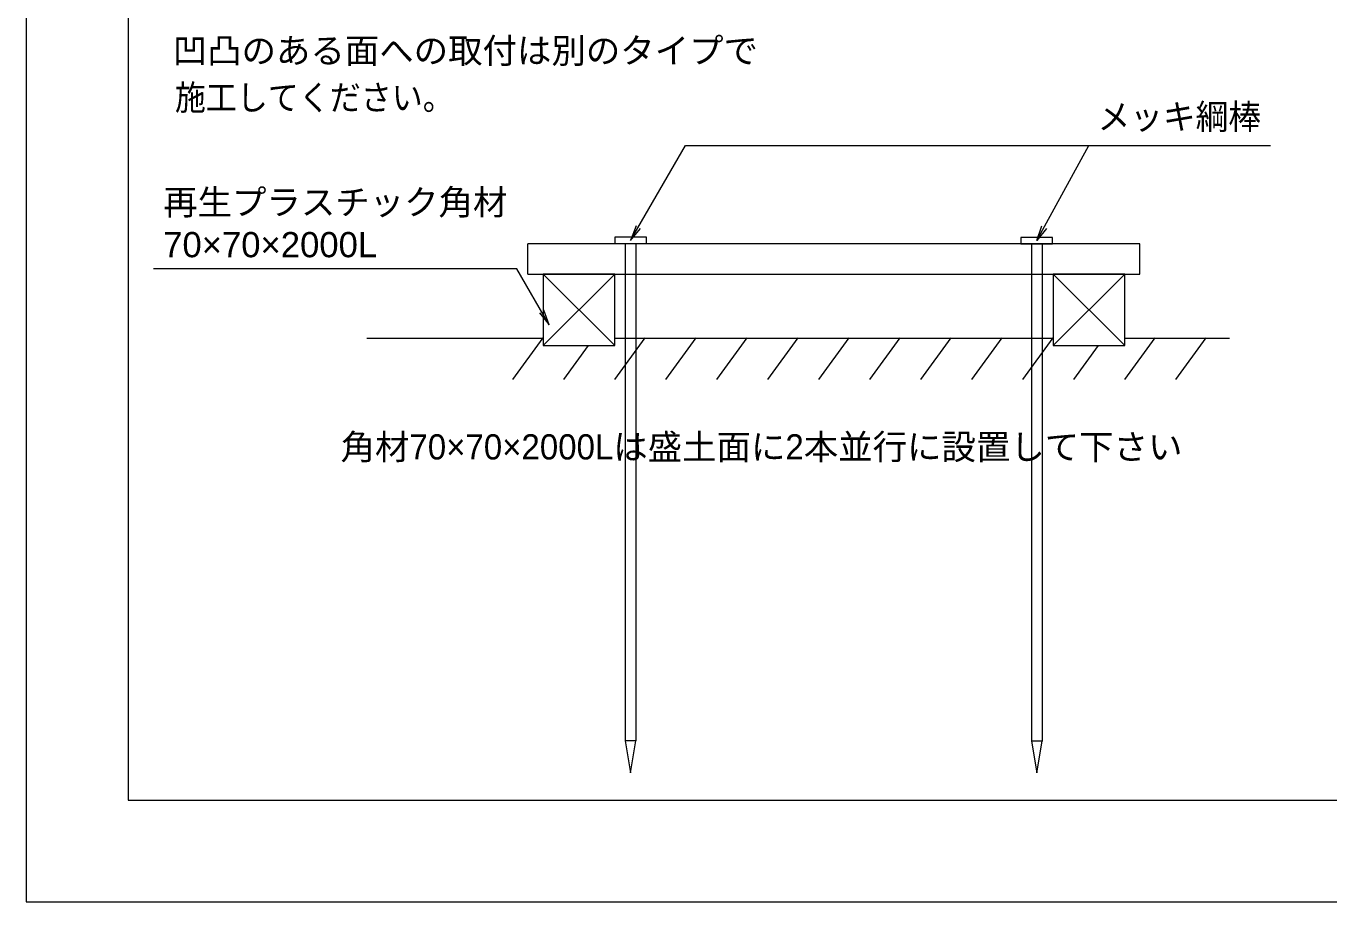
# Model space of a CAD drawing. Units: millimetres at full size, sheet at 1:20; details may follow other scales. Extents: x 0 to 8400, y 0 to 5940.
# Drawn here: x 0 to 2555, y 0 to 1719 of the extents above; entities that cross this region are included whole.
import ezdxf
from ezdxf.enums import TextEntityAlignment as Align

# ---------------------------------------------------------------- set-up
doc = ezdxf.new("R2010")
doc.units = ezdxf.units.MM
doc.header["$LTSCALE"] = 20
for name, color, linetype, lineweight in [('ハッチング', 7, 'Continuous', 9), ('メッキ鋼棒', 7, 'Continuous', 18), ('一般線', 7, 'Continuous', 20), ('図面枠-A3', 7, 'Continuous', 20), ('図面枠-レイアウト', 7, 'Continuous', 13), ('引出線', 7, 'Continuous', 13), ('角材', 7, 'Continuous', 18), ('階段本体', 7, 'Continuous', 18)]:
    doc.layers.add(name, color=color, linetype=linetype, lineweight=lineweight)
doc.layers.add('文字', color=7, linetype='Continuous')
doc.styles.add('ＭＳ Ｐゴシック', font='')
doc.styles.get('ＭＳ Ｐゴシック').set_extended_font_data('MS PGothic')

# ---------------------------------------------------------------- blocks, each defined once
blk = doc.blocks.new('open_arrow')
at = {"color": 0, "linetype": 'Continuous', "lineweight": -2}
blk.add_lwpolyline([(7.5, 1.25), (0, 0), (7.5, -1.25)], dxfattribs=at)

msp = doc.modelspace()

# ---------------------------------------------------------------- linework, layer by layer
at = {"layer": 'ハッチング'}
for p, q in [((1013.17, 1106.9), (953.57, 1025.29)), ((1213.17, 1106.9), (1153.57, 1025.29)), ((1313.17, 1106.9), (1253.57, 1025.29)), ((1413.17, 1106.9), (1353.57, 1025.29)), ((1513.17, 1106.9), (1453.57, 1025.29)), ((1613.17, 1106.9), (1553.57, 1025.29)), ((1713.17, 1106.9), (1653.57, 1025.29)), ((1813.17, 1106.9), (1753.57, 1025.29)), ((1913.17, 1106.9), (1853.57, 1025.29)), ((2013.17, 1106.9), (1953.57, 1025.29)), ((2213.17, 1106.9), (2153.57, 1025.29)), ((2313.17, 1106.9), (2253.57, 1025.29)), ((1101.96, 1091.54), (1053.57, 1025.29)), ((2101.96, 1091.54), (2053.57, 1025.29))]:
    msp.add_line(p, q, dxfattribs=at)
at = {"layer": 'メッキ鋼棒'}
for p, q in [((1174.98, 1291.75), (1174.98, 315.89)), ((1195.74, 1291.75), (1195.74, 315.89)), ((1971.39, 1291.42), (1971.39, 315.56)), ((1992.15, 1291.42), (1992.15, 315.56)), ((1174.98, 315.89), (1185.36, 253.6)), ((1195.74, 315.89), (1174.98, 315.89)), ((1185.36, 253.6), (1195.74, 315.89)), ((1971.39, 315.56), (1981.77, 253.27)), ((1992.15, 315.56), (1971.39, 315.56)), ((1981.77, 253.27), (1992.15, 315.56))]:
    msp.add_line(p, q, dxfattribs=at)
for points in [[(1154.21, 1291.75), (1216.5, 1291.75), (1216.5, 1304.21), (1154.21, 1304.21)], [(1950.63, 1291.42), (2012.92, 1291.42), (2012.92, 1303.88), (1950.63, 1303.88)]]:
    msp.add_lwpolyline(points, close=True, dxfattribs=at)
at = {"layer": '一般線'}
for p, q in [((668.51, 1106.54), (1014.21, 1106.54)), ((1154.21, 1106.54), (2014.21, 1106.54)), ((2154.21, 1106.54), (2359.91, 1106.54))]:
    msp.add_line(p, q, dxfattribs=at)
at = {"layer": '図面枠-A3'}
msp.add_lwpolyline([(200, 200), (8200, 200), (8200, 5740), (200, 5740)], close=True, dxfattribs=at)
at = {"layer": '図面枠-レイアウト'}
msp.add_lwpolyline([(0, 0), (8400, 0), (8400, 5940), (0, 5940)], close=True, dxfattribs=at)
at = {"layer": '引出線'}
for points in [[(1185.36, 1297.98), (1292.74, 1483.97), (2432.22, 1483.97), (2440.22, 1483.97)], [(1981.77, 1297.65), (2084.15, 1483.97), (2440.22, 1483.97)], [(2000.6, 1321.53), (1981.77, 1297.65), (1991.84, 1326.35)], [(1025.78, 1132.52), (962.4, 1242.29), (258, 1242.29), (250, 1242.29)]]:
    msp.add_lwpolyline(points, dxfattribs=at)
at = {"layer": '角材'}
for p, q in [((1014.21, 1231.54), (1154.21, 1091.54)), ((1154.21, 1231.54), (1014.21, 1091.54)), ((2154.21, 1231.54), (2014.21, 1091.54)), ((2014.21, 1231.54), (2154.21, 1091.54))]:
    msp.add_line(p, q, dxfattribs=at)
for points in [[(1014.21, 1091.54), (1154.21, 1091.54), (1154.21, 1231.54), (1014.21, 1231.54)], [(2014.21, 1091.54), (2154.21, 1091.54), (2154.21, 1231.54), (2014.21, 1231.54)]]:
    msp.add_lwpolyline(points, close=True, dxfattribs=at)
at = {"layer": '階段本体'}
for p, q in [((2184.21, 1291.54), (984.21, 1291.54)), ((984.21, 1231.54), (984.21, 1291.54)), ((2184.21, 1231.54), (2184.21, 1291.54)), ((984.21, 1231.54), (2184.21, 1231.54))]:
    msp.add_line(p, q, dxfattribs=at)

# ---------------------------------------------------------------- block references
at = {"layer": '引出線', "xscale": 4, "yscale": 4}
for p, rotation in [((1185.36, 1297.98), 60), ((1025.78, 1132.52), 120)]:
    msp.add_blockref('open_arrow', p, dxfattribs=dict(at, rotation=rotation))

# ---------------------------------------------------------------- texts
at = {"layer": '文字', "color": 1, "style": 'ＭＳ Ｐゴシック'}
msp.add_text('凹凸のある面への取付は別のタイプで', height=49.49, dxfattribs=at).set_placement((287.58, 1630.88), align=Align.BOTTOM_LEFT)
at = {"layer": '文字', "color": 1, "style": 'ＭＳ Ｐゴシック', "width": 0.9}
msp.add_text('施工してください。', height=49.49, dxfattribs=at).set_placement((291.8, 1538.84), align=Align.BOTTOM_LEFT)
at = {"layer": '文字', "style": 'ＭＳ Ｐゴシック'}
for s, width, p in [('メッキ綱棒', 0.95, (2100.9, 1501.23)), ('70×70×2000L', 1.05, (268.83, 1250.13))]:
    msp.add_text(s, height=49.49, dxfattribs=dict(at, width=width)).set_placement(p, align=Align.BOTTOM_LEFT)
for s, p in [('再生プラスチック角材', (268.83, 1333.47)), ('角材70×70×2000Lは盛土面に2本並行に設置して下さい', (616.76, 853.34))]:
    msp.add_text(s, height=49.49, dxfattribs=at).set_placement(p, align=Align.BOTTOM_LEFT)

doc.saveas('drawing.dxf')
